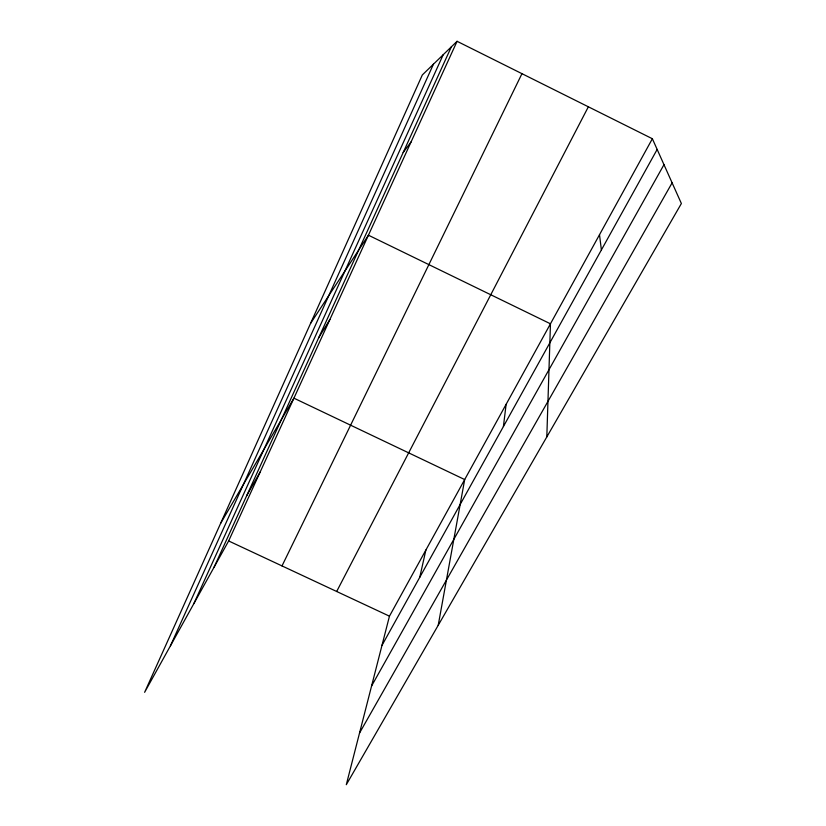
<?xml version="1.0" encoding="UTF-8"?>
<svg xmlns="http://www.w3.org/2000/svg" width="826" height="826" viewBox="0 0 826 826"><rect width="100%" height="100%" fill="white"/><g stroke="black" fill="none" stroke-linecap="round" stroke-linejoin="round"><path stroke-width="1.24" d="M546.812 436.933L550.457 323.802L368.437 235.204L310.586 323.358M503.416 426.526L506.121 404.317M438.224 625.261L464.687 479.555L293.922 398.173L220.635 523.333M419.773 577.26L425.875 550.033M652.364 138.737L389.459 616.175L346.3 784.7L681.378 203.526L652.364 138.737L457.077 41.3L422.323 74.949L144.622 692.322L228.647 540.958L457.077 41.3M170.424 645.839L433.444 64.18M193.873 603.6L443.201 54.733M214.099 567.152L451.357 46.845M282.007 565.913L521.96 73.669M336.678 591.488L588.36 106.802M381.973 645.395L657.155 149.444M371.576 685.993L663.98 164.663M246.633 495.806L260.242 471.852M359.537 733.023L672.116 182.845M318.681 337.803L329.904 319.466M403.191 152.459L411.08 141.917M228.647 540.958L389.459 616.175M599.511 234.739L601.39 249.948"/></g></svg>
